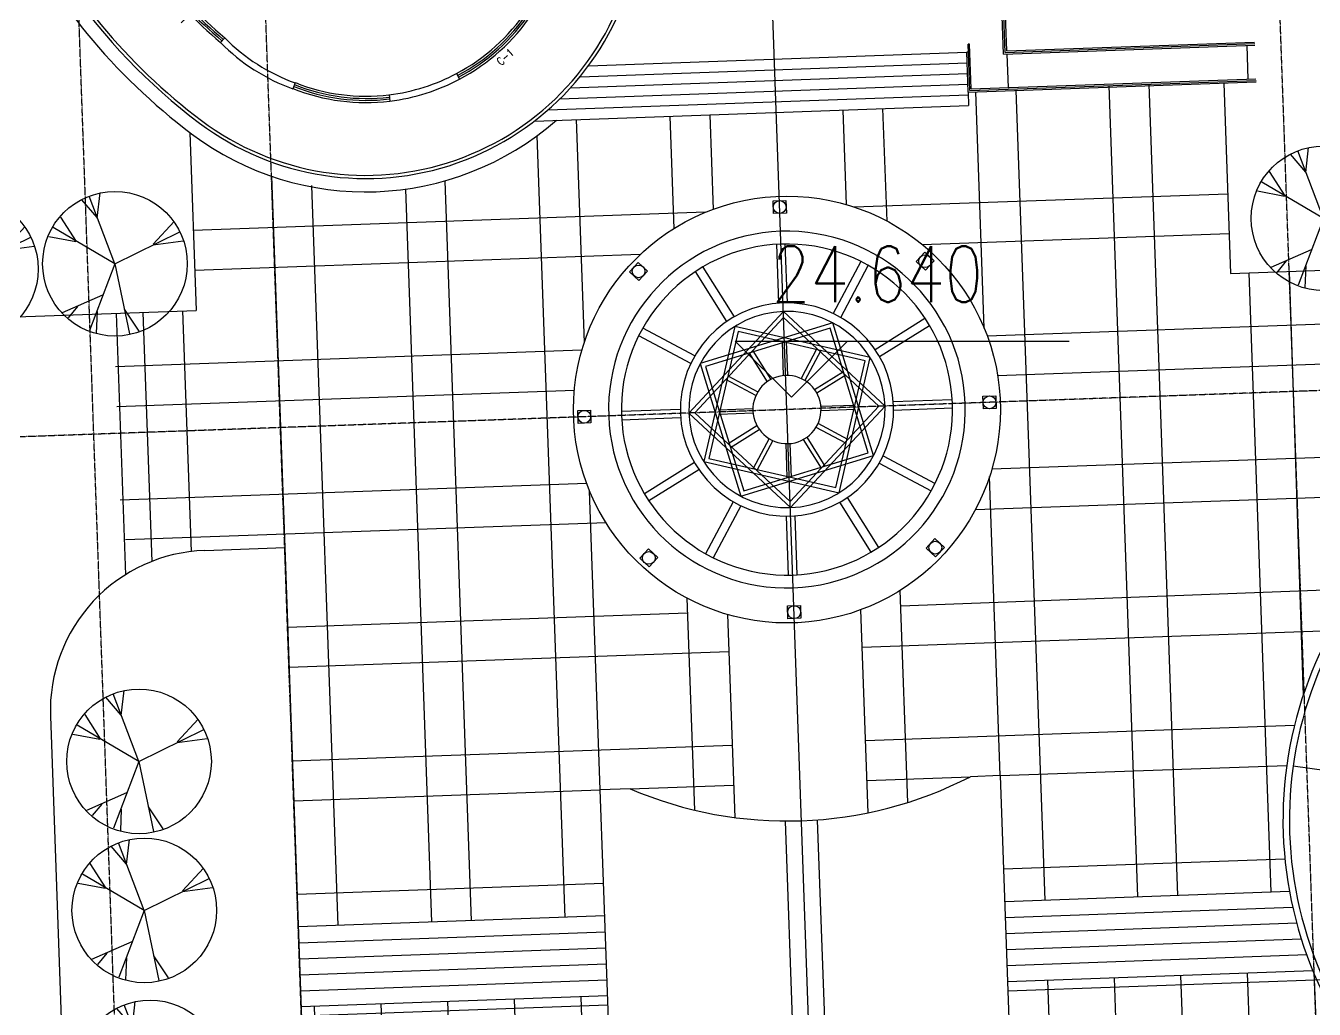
# Model space of a CAD drawing. Header units: millimetres. Extents: x 468001845 to 468595845, y 3387484553 to 3388325553.
# Drawn here: x 468219365 to 468267664, y 3388075774 to 3388112645 of the extents above; entities that cross this region are included whole.
import ezdxf
from ezdxf.enums import TextEntityAlignment as Align

# ---------------------------------------------------------------- set-up
doc = ezdxf.new("R2010")
doc.units = ezdxf.units.MM
for name, pattern in [('ACAD_ISO04W100', [30.5, 24, -3, 0.5, -3]), ('CENTER', [2, 1.25, -0.25, 0.25, -0.25]), ('CONTINOUS', [0])]:
    doc.linetypes.add(name, pattern=pattern)
for name, color, linetype in [('4', 4, 'Continuous'), ('AXIS', 3, 'Continuous'), ('F-树13', 114, 'Continuous'), ('GROUND', 2, 'Continuous'), ('H', 8, 'CONTINOUS'), ('N-ROAD', 4, 'Continuous'), ('PUB_DIM', 3, 'Continuous'), ('ROAD-XING', 1, 'CENTER'), ('WALL', 7, 'Continuous'), ('WINDOW', 4, 'Continuous'), ('细线', 4, 'Continuous'), ('细节135', 135, 'Continuous'), ('铺地', 41, 'Continuous')]:
    doc.layers.add(name, color=color, linetype=linetype)
doc.styles.add('_TXT', font='SIMPLEX.shx', dxfattribs={"width": 0.6})
doc.styles.add('DIM_FONT', font='SIMPLEX.shx', dxfattribs={"width": 0.8})
doc.styles.add('SIMPLEX', font='SIMPLEX.SHX')

# ---------------------------------------------------------------- blocks, each defined once
blk = doc.blocks.new('A$C73886351')
at = {"layer": 'F-树13'}
for p, q in [((3510, 7412), (3741, 8982)), ((3508, 7441), (2585, 8591)), ((4508, 4511), (3052, 8793)), ((2161, 6001), (1249, 7555)), ((4508, 4511), (737, 6917)), ((6945, 5646), (8296, 7028)), ((2126, 5970), (441, 6351)), ((4508, 4511), (8634, 6359)), ((6947, 5617), (8818, 5795)), ((4508, 4511), (2779, 398)), ((4508, 4511), (5271, 97)), ((3672, 2586), (1118, 1558)), ((2090, 1937), (1470, 1235)), ((4986, 1662), (5852, 250)), ((3294, 1583), (3196, 223))]:
    blk.add_line(p, q, dxfattribs=at)
blk.add_circle((4516, 4516), 4519, dxfattribs=at)
blk = doc.blocks.new('A$C21C77837')
at = {"layer": '4'}
blk.add_line((1700, 20875), (460, 21094), dxfattribs=at)
for radius in [14820, 14580]:
    blk.add_arc((14819, 18567), radius, 125, 215.0348, dxfattribs=at)
blk = doc.blocks.new('30816154755012')
for radius in [19347, 19263, 19191, 19107]:
    blk.add_arc((0, -19142), radius, 84.6281, 95.3719)
at = {"style": 'SIMPLEX', "flags": 9}
blk.add_attdef('A', text='', height=1, dxfattribs=at).set_placement((0, 0), align=Align.MIDDLE)
blk = doc.blocks.new('30816201219972')
for radius in [7516, 7432, 7360, 7276]:
    blk.add_arc((0, -7174), radius, 75.9144, 104.0856)
at = {"style": 'SIMPLEX', "flags": 9}
blk.add_attdef('A', text='', height=1, dxfattribs=at).set_placement((0, 0), align=Align.MIDDLE)
blk = doc.blocks.new('30816154945852')
for radius in [7203, 7119, 7359, 7275]:
    blk.add_arc((0, 7012), radius, 255.6026, 284.3974)
at = {"style": 'SIMPLEX', "flags": 9}
blk.add_attdef('A', text='', height=1, dxfattribs=at).set_placement((0, 0), align=Align.MIDDLE)
blk = doc.blocks.new('A$C5E1F3EB6')
at = {"layer": 'GROUND'}
for p, q in [((31073, 4159), (45260, 4159)), ((45320, 4159), (45260, 4159)), ((45260, 2659), (45260, 4159)), ((30740, 3759), (45260, 3759)), ((29959, 2959), (45260, 2959)), ((30371, 3359), (45260, 3359)), ((29497, 2559), (45260, 2559)), ((45260, 2659), (45260, 2159)), ((28974, 2159), (45260, 2159))]:
    blk.add_line(p, q, dxfattribs=at)
for centre, radius, start, end in [((30385, 19787), 22697, 203.5487, 231.0212), ((22943, 10590), 10866, 231.0212, 309.1117)]:
    blk.add_arc(centre, radius, start, end, dxfattribs=at)
at = {"layer": 'WALL'}
for p, q in [((46760, 4159), (46760, 6639)), ((17318, 5519), (17481, 5696)), ((20063, 3908), (19966, 3688)), ((26120, 4044), (26225, 3828)), ((46760, 4159), (56060, 4159)), ((23561, 3336), (23581, 3097)), ((45260, 2659), (56060, 2659))]:
    blk.add_line(p, q, dxfattribs=at)
for centre, radius, start, end in [((22667, 10426), 7259, 222.5351, 248.1553), ((22667, 10426), 7019, 222.3643, 248.2251), ((22943, 10590), 7276, 285.5203, 295.8869), ((22951, 10429), 7119, 274.9086, 285.8025), ((22943, 10590), 7516, 285.5248, 295.8869), ((22951, 10429), 7359, 274.9086, 285.7979)]:
    blk.add_arc(centre, radius, start, end, dxfattribs=at)
at = {"layer": '细线'}
for centre, radius, start, end in [((30385, 19787), 22197, 158.6191, 231.0212), ((30385, 19787), 22077, 203.9108, 231.0212), ((22943, 10590), 10366, 231.0212, 343.5744), ((22943, 10590), 10246, 231.0212, 343.3765)]:
    blk.add_arc(centre, radius, start, end, dxfattribs=at)
at = {"layer": '细节135'}
for p, q in [((46640, 4039), (46640, 6639)), ((46700, 4099), (46700, 6639)), ((45380, 4459), (45320, 4459)), ((45320, 2719), (45320, 4459)), ((45380, 2779), (45380, 4459)), ((46640, 4039), (56060, 4039)), ((46700, 4099), (56060, 4099)), ((46760, 4039), (46760, 2779)), ((55760, 4039), (55760, 2779)), ((45320, 2719), (56060, 2719)), ((45380, 2779), (56060, 2779))]:
    blk.add_line(p, q, dxfattribs=at)
at = {"layer": 'WINDOW'}
ref = blk.add_blockref('30816154755012', (16192, 6942), dxfattribs=dict(at, rotation=132.144255754))
ref.add_attrib('A', 'C-1', dxfattribs={"layer": '0', "height": 300, "rotation": 312.1443, "style": '_TXT', "width": 0.8, "flags": 8}).set_placement((15818, 6604), align=Align.MIDDLE)
ref = blk.add_blockref('30816201219972', (27552, 5092), dxfattribs=dict(at, rotation=219.972416049))
ref.add_attrib('A', 'C-1', dxfattribs={"layer": '0', "height": 300, "rotation": 39.9724, "style": '_TXT', "width": 0.8, "flags": 8}).set_placement((27964, 4600), align=Align.MIDDLE)
at = {"layer": 'WINDOW', "rotation": 350.511108026}
blk.add_blockref('30816154945852', (21795, 3513), dxfattribs=at)

msp = doc.modelspace()

# ---------------------------------------------------------------- hatches: boundary and pattern name
at = {"layer": 'H'}
h = msp.add_hatch(dxfattribs=at)
h.set_pattern_fill('NET', color=8, scale=20000, style=0)
h.set_pattern_definition([(92.04117, (469927320.3, 3387905881.5), (-2498.4137, -89.044), []), (182.04117, (469927320.3, 3387905881.5), (89.044, -2498.4137), [])])
h.paths.add_polyline_path([(468233837.2, 3387959333.2), (468233918.3, 3387957059.6), (468245411, 3387957469.2), (468245277.8, 3387961206), (468252586, 3387966721.3), (468252455.6, 3387970381.3), (468245147.4, 3387964866), (468243835.3, 3388001680.3), (468251143.5, 3388007195.6), (468251013, 3388010855.6), (468243704.8, 3388005340.3), (468242401.1, 3388041920.3), (468249709.3, 3388047435.7), (468249578.9, 3388051095.7), (468242270.7, 3388045580.3), (468241176.8, 3388076272.8), (468229684.1, 3388075863.2), (468230295, 3388058723.3), (468233562.6, 3387967039)])
h.paths.add_polyline_path([(468249578.9, 3388051095.7), (468249709.3, 3388047435.7), (468257017.5, 3388052951), (468258321.2, 3388016371), (468251013, 3388010855.6), (468251143.5, 3388007195.6), (468258451.7, 3388012711), (468259763.7, 3387975896.7), (468252455.6, 3387970381.3), (468252586, 3387966721.3), (468259894.2, 3387972236.7), (468260401.5, 3387958003.5), (468271116.7, 3387958385.4), (468270273.2, 3387982050.7), (468270078.2, 3387987522.1), (468279536.1, 3387994659.8), (468280494, 3387995382.7), (468279192.8, 3387997106.8), (468276319.3, 3387994938.2), (468275122, 3387994034.6), (468273248.3, 3387996517.4, -0.4144021), (468276144.5, 3388017281.8), (468276512.3, 3388017559.4), (468270735.5, 3388025214.1), (468270336.4, 3388024912.9), (468268384.6, 3388027499.1), (468278104.3, 3388034834.3), (468279062.2, 3388035557.2), (468277761, 3388037281.3), (468274887.5, 3388035112.7), (468273690.2, 3388034209.1), (468271816.5, 3388036691.9, -0.4144021), (468274712.7, 3388057456.3), (468275217.8, 3388057837.5), (468270872, 3388063596.1), (468270472.9, 3388063294.9), (468268521.2, 3388065881), (468276775.8, 3388072110.7), (468277733.6, 3388072833.5), (468276432.5, 3388074557.6), (468273558.9, 3388072389), (468272361.6, 3388071485.5), (468270487.9, 3388073968.2, -0.064037), (468268611.9, 3388077250.6), (468256167.3, 3388076807), (468256887.1, 3388056611)])

# ---------------------------------------------------------------- linework, layer by layer
msp.add_line((468255280.3, 3387891122.8), (468245660.4, 3388161040.6))
at = {"layer": 'N-ROAD'}
for p, q in [((468184371.1, 3388100494.7), (468225751.7, 3388101969.5)), ((468222754.1, 3388101862.6), (468223103.3, 3388092065.3)), ((468226072.3, 3388092975.2), (468229070.4, 3388093082)), ((468255892, 3388084531.9), (468254775.6, 3388084492.2)), ((468255892, 3388084531.9), (468256887.1, 3388056611)), ((468242017.8, 3388084037.5), (468240901.5, 3388083997.7)), ((468242270.7, 3388045580.3), (468240901.5, 3388083997.7)), ((468248994.2, 3388050654.5), (468247847.9, 3388082818.5)), ((468250163.5, 3388051536.9), (468249047.1, 3388082861.2)), ((468266736.9, 3388080185.6), (468256060.4, 3388079805.1)), ((468266859.3, 3388079589.6), (468256081.8, 3388079205.5)), ((468241069.9, 3388079270.9), (468229577.2, 3388078861.3)), ((468267007.2, 3388078994.5), (468256103.2, 3388078605.9)), ((468229598.6, 3388078261.6), (468241091.3, 3388078671.2)), ((468267181.5, 3388078400.3), (468256124.5, 3388078006.3)), ((468229620, 3388077662), (468241112.7, 3388078071.6)), ((468229641.3, 3388077062.4), (468241134, 3388077472)), ((468267382.9, 3388077807.1), (468256145.9, 3388077406.7)), ((468267612.6, 3388077214.9), (468256167.3, 3388076807)), ((468229662.7, 3388076462.8), (468241155.4, 3388076872.4))]:
    msp.add_line(p, q, dxfattribs=at)
msp.add_lwpolyline([(468241176.8, 3388076272.8), (468229684.1, 3388075863.2)], dxfattribs=at)
for centre, radius, start, end in [((468274276.8, 3388060015.4), 101500, 45.069301, 154.728082), ((468226286, 3388086979), 6000, 92.04117, 182.04118), ((468247913.2, 3388097830.4), 15000, 246.85694, 297.22541)]:
    msp.add_arc(centre, radius, start, end, dxfattribs=at)
at = {"layer": 'PUB_DIM'}
for p, q in [((468248063, 3388098716), (468245963, 3388100816)), ((468245963, 3388100816), (468250163, 3388100816)), ((468250163, 3388100816), (468248063, 3388098716)), ((468250163, 3388100816), (468258483, 3388100816))]:
    msp.add_line(p, q, dxfattribs=at)
at = {"layer": 'ROAD-XING', "linetype": 'ACAD_ISO04W100', "ltscale": 0.1}
for p, q in [((468274268.3, 3387891799.5), (468264648.3, 3388161717.3)), ((468229296.8, 3387890196.8), (468219676.9, 3388160114.5)), ((468236292.4, 3387890446.1), (468226672.5, 3388160363.9)), ((468274081.4, 3388099189.1), (468039889.4, 3388090842.4))]:
    msp.add_line(p, q, dxfattribs=at)
msp.add_arc((468274276.8, 3388060015.4), 105000, 272.041173, 160.145804, dxfattribs=at)
at = {"layer": '细线'}
for p, q in [((468264272.6, 3388110493.4), (468264527.1, 3388103351.4)), ((468225513.8, 3388108644.7), (468225751.7, 3388101969.5)), ((468264527.1, 3388103351.4), (468303882.1, 3388104754.1)), ((468229070.4, 3388093082), (468231064.8, 3388037123.5)), ((468220289.8, 3388086765.3), (468222295, 3388030505))]:
    msp.add_line(p, q, dxfattribs=at)
at = {"layer": '铺地', "color": 33}
for p, q in [((468261057.2, 3388079983.2), (468259973.2, 3388110400.2)), ((468262556.3, 3388080036.6), (468261472.2, 3388110453.6)), ((468255294.2, 3388101305.2), (468254978.5, 3388110162.2)), ((468256477.5, 3388110215.6), (468257559.5, 3388079858.6)), ((468245002.6, 3388109306.3), (468245129, 3388105761.4)), ((468250125.8, 3388105939.5), (468249999.5, 3388109484.4)), ((468251648.8, 3388105322.2), (468251498.5, 3388109537.8)), ((468240303.7, 3388100770.9), (468240005.8, 3388109128.2)), ((468243503.6, 3388109252.9), (468243653.8, 3388105037.3)), ((468238526.6, 3388108517.2), (468239570.9, 3388079217.4)), ((468228574.1, 3388107007), (468229070.4, 3388093082)), ((468231076.3, 3388078914.7), (468230087.6, 3388106655.3)), ((468233594.7, 3388106519.6), (468234574.1, 3388079039.4)), ((468236073.1, 3388079092.8), (468235084.4, 3388106833.4)), ((468250413.1, 3388105850.3), (468264420.3, 3388106349.5)), ((468244848.8, 3388105652), (468225644.9, 3388104967.6)), ((468252972.5, 3388104440.6), (468264473.7, 3388104850.5)), ((468242396.2, 3388104063.6), (468225698.3, 3388103468.5)), ((468266054.1, 3388080161.3), (468265226.7, 3388103376.4)), ((468266725.7, 3388103429.8), (468267246.5, 3388087535.4)), ((468223753, 3388101898.2), (468224085.8, 3388092561)), ((468225573.4, 3388092936.5), (468225252.1, 3388101951.7)), ((468255403.5, 3388101025), (468272893.3, 3388101648.3)), ((468240214.5, 3388100483.7), (468222724.8, 3388099860.3)), ((468255794.7, 3388099538), (468272946.7, 3388100149.3)), ((468239930.2, 3388098972.6), (468222778.2, 3388098361.3)), ((468255581.6, 3388096028.2), (468273071.3, 3388096651.5)), ((468240392.6, 3388095486.8), (468222902.9, 3388094863.5)), ((468255892, 3388084531.9), (468255492.5, 3388095740.9)), ((468240901.5, 3388083997.7), (468240502, 3388095206.7)), ((468254964.3, 3388094505.2), (468272981.5, 3388095147.4)), ((468241116.7, 3388094011.7), (468223099.6, 3388093369.6)), ((468252425.6, 3388083525.2), (468252142.3, 3388091474.6)), ((468252162.7, 3388090903.2), (468269298.8, 3388091545.8)), ((468244147.4, 3388091189.6), (468244430.7, 3388083240.2)), ((468244167.7, 3388090618.2), (468229177.3, 3388090083.9)), ((468245670.3, 3388090572.4), (468245941.6, 3388082960.5)), ((468250938.4, 3388083138.6), (468250667.2, 3388090750.4)), ((468250717, 3388089350.7), (468268309.1, 3388089977.7)), ((468245720.2, 3388089172.6), (468229230.7, 3388088584.9)), ((468250841.7, 3388085852.9), (468266925.7, 3388086426.1)), ((468229355.3, 3388085087.1), (468245844.9, 3388085674.8)), ((468255892, 3388084531.9), (468266634.3, 3388084915.2)), ((468250895.1, 3388084353.8), (468254775.6, 3388084492.2)), ((468229408.8, 3388083588.1), (468240901.5, 3388083997.7)), ((468242017.8, 3388084037.5), (468245898.3, 3388084175.8)), ((468256016.6, 3388081034.2), (468266564, 3388081410.1)), ((468229533.4, 3388080090.3), (468241026.1, 3388080499.9))]:
    msp.add_line(p, q, dxfattribs=at)
at = {"layer": '铺地', "color": 23}
for p, q in [((468247595.9, 3388102242.9), (468247517.2, 3388104450.6)), ((468247915.7, 3388102254.3), (468247837, 3388104462)), ((468244742.1, 3388103600), (468245914.1, 3388101727.4)), ((468244742.1, 3388103600), (468245914.1, 3388101727.4)), ((468250665.6, 3388103811.1), (468249629.8, 3388101859.8)), ((468249912.5, 3388101709.8), (468250948.2, 3388103661.1)), ((468245642.9, 3388101557.6), (468244470.9, 3388103430.2)), ((468251199.8, 3388100511.1), (468253072.4, 3388101683.1)), ((468244444.2, 3388100270.3), (468242492.9, 3388101306.1)), ((468251369.5, 3388100239.9), (468253242.2, 3388101411.9)), ((468244294.2, 3388099987.7), (468242342.9, 3388101023.4)), ((468247772.7, 3388099528.2), (468247727.3, 3388100800)), ((468247932.6, 3388099533.9), (468247887.2, 3388100805.7)), ((468246478.2, 3388100373.8), (468247153.4, 3388099295)), ((468246613.8, 3388100458.7), (468247289, 3388099379.9)), ((468249022.3, 3388100544.5), (468248425.6, 3388099420.4)), ((468249163.6, 3388100469.5), (468248566.9, 3388099345.4)), ((468250016, 3388099675.8), (468248937.2, 3388099000.6)), ((468246733.6, 3388098783.4), (468245609.4, 3388099380.1)), ((468246733.6, 3388098783.4), (468245609.4, 3388099380.1)), ((468245684.5, 3388099521.4), (468246808.6, 3388098924.8)), ((468250100.8, 3388099540.2), (468249022, 3388098865)), ((468241692, 3388098194.8), (468243899.7, 3388098273.5)), ((468245348.3, 3388098245.1), (468246620.1, 3388098290.4)), ((468249170.3, 3388098381.3), (468250442.2, 3388098426.6)), ((468249176, 3388098221.4), (468250447.9, 3388098266.7)), ((468251885, 3388098558.1), (468254092.8, 3388098636.8)), ((468251896.4, 3388098238.3), (468254104.2, 3388098317)), ((468241703.4, 3388097875), (468243911.1, 3388097953.7)), ((468245354, 3388098085.2), (468246625.8, 3388098130.5)), ((468250186.7, 3388097131.7), (468249062.6, 3388097728.4)), ((468246774.1, 3388097646.8), (468245695.3, 3388096971.6)), ((468246774.1, 3388097646.8), (468245695.3, 3388096971.6)), ((468245780.2, 3388096836), (468246859, 3388097511.2)), ((468250111.7, 3388096990.4), (468248987.5, 3388097587.1)), ((468247229.2, 3388097166.5), (468246632.5, 3388096042.3)), ((468247370.5, 3388097091.4), (468246773.9, 3388095967.3)), ((468247908.9, 3388095706.1), (468247863.6, 3388096978)), ((468248068.8, 3388095711.8), (468248023.5, 3388096983.7)), ((468248507.2, 3388097131.9), (468249182.3, 3388096053.1)), ((468248642.8, 3388097216.8), (468249318, 3388096138)), ((468244426.6, 3388096272), (468242554, 3388095100)), ((468251502, 3388096524.2), (468253453.3, 3388095488.4)), ((468244596.4, 3388096000.7), (468242723.7, 3388094828.7)), ((468251352, 3388096241.5), (468253303.2, 3388095205.8)), ((468250153.3, 3388094954.2), (468251325.3, 3388093081.6)), ((468245883.6, 3388094802), (468244847.9, 3388092850.7)), ((468246166.3, 3388094652), (468245130.6, 3388092700.7)), ((468251054, 3388092911.8), (468249882, 3388094784.4)), ((468247959.2, 3388092049.8), (468247880.5, 3388094257.6)), ((468248278.9, 3388092061.2), (468248200.3, 3388094269))]:
    msp.add_line(p, q, dxfattribs=at)
at = {"layer": '铺地', "color": 7}
for points in [[(468247379, 3388106082.4), (468247858.7, 3388106099.5), (468247875.8, 3388105619.8), (468247396.1, 3388105602.7)], [(468247379, 3388106082.4), (468247858.7, 3388106099.5), (468247875.8, 3388105619.8), (468247396.1, 3388105602.7)], [(468252738.1, 3388103805.8), (468253065.2, 3388104157.1), (468253416.5, 3388103830), (468253089.3, 3388103478.7)], [(468252738.1, 3388103805.8), (468253065.2, 3388104157.1), (468253416.5, 3388103830), (468253089.3, 3388103478.7)], [(468241996.9, 3388103423), (468242324, 3388103774.3), (468242675.3, 3388103447.2), (468242348.1, 3388103095.9)], [(468241996.9, 3388103423), (468242324, 3388103774.3), (468242675.3, 3388103447.2), (468242348.1, 3388103095.9)], [(468255244.8, 3388098757.9), (468255724.5, 3388098775), (468255741.6, 3388098295.3), (468255261.9, 3388098278.2)], [(468255244.8, 3388098757.9), (468255724.5, 3388098775), (468255741.6, 3388098295.3), (468255261.9, 3388098278.2)], [(468240054.5, 3388098216.5), (468240534.2, 3388098233.6), (468240551.3, 3388097753.9), (468240071.6, 3388097736.8)], [(468240054.5, 3388098216.5), (468240534.2, 3388098233.6), (468240551.3, 3388097753.9), (468240071.6, 3388097736.8)], [(468253120.9, 3388093064.6), (468253448, 3388093415.9), (468253799.3, 3388093088.8), (468253472.2, 3388092737.5)], [(468253120.9, 3388093064.6), (468253448, 3388093415.9), (468253799.3, 3388093088.8), (468253472.2, 3388092737.5)], [(468242379.7, 3388092681.8), (468242706.8, 3388093033.1), (468243058.1, 3388092706), (468242731, 3388092354.7)], [(468242379.7, 3388092681.8), (468242706.8, 3388093033.1), (468243058.1, 3388092706), (468242731, 3388092354.7)], [(468247920.4, 3388090892), (468248400.1, 3388090909.1), (468248417.2, 3388090429.4), (468247937.5, 3388090412.3)], [(468247920.4, 3388090892), (468248400.1, 3388090909.1), (468248417.2, 3388090429.4), (468247937.5, 3388090412.3)]]:
    msp.add_lwpolyline(points, close=True, dxfattribs=at)
at = {"layer": '铺地', "color": 23, "flags": 128}
for points in [[(468247767.1, 3388101932), (468244222, 3388098124.9), (468248029.1, 3388094579.9), (468251574.1, 3388098386.9), (468247767.1, 3388101932)], [(468247767.1, 3388101932), (468244222, 3388098124.9), (468248029.1, 3388094579.9), (468251574.1, 3388098386.9), (468247767.1, 3388101932)], [(468244649, 3388099980.5), (468246173.5, 3388095006.8), (468251147.1, 3388096531.4), (468249622.6, 3388101505), (468244649, 3388099980.5)], [(468244649, 3388099980.5), (468246173.5, 3388095006.8), (468251147.1, 3388096531.4), (468249622.6, 3388101505), (468244649, 3388099980.5)], [(468245946.6, 3388101374), (468244780, 3388096304.4), (468249849.6, 3388095137.9), (468251016.1, 3388100207.4), (468245946.6, 3388101374)], [(468245946.6, 3388101374), (468244780, 3388096304.4), (468249849.6, 3388095137.9), (468251016.1, 3388100207.4), (468245946.6, 3388101374)]]:
    msp.add_lwpolyline(points, dxfattribs=at)
for points in [[(468247775.1, 3388101705.9), (468244448.1, 3388098133), (468248021, 3388094806), (468251348, 3388098378.9)], [(468247775.1, 3388101705.9), (468244448.1, 3388098133), (468248021, 3388094806), (468251348, 3388098378.9)], [(468244848.9, 3388099874.4), (468246279.6, 3388095206.7), (468250947.3, 3388096637.4), (468249516.5, 3388101305.1)], [(468244848.9, 3388099874.4), (468246279.6, 3388095206.7), (468250947.3, 3388096637.4), (468249516.5, 3388101305.1)], [(468246066.6, 3388101182.2), (468244971.8, 3388096424.5), (468249729.5, 3388095329.7), (468250824.3, 3388100087.4)], [(468246066.6, 3388101182.2), (468244971.8, 3388096424.5), (468249729.5, 3388095329.7), (468250824.3, 3388100087.4)]]:
    msp.add_lwpolyline(points, close=True, dxfattribs=at)
at = {"layer": '铺地', "color": 33}
msp.add_circle((468247898.1, 3388098255.9), 8000, dxfattribs=at)
at = {"layer": '铺地', "color": 7}
for centre in [(468247627.4, 3388105851.1), (468253077.3, 3388103817.9), (468242336.1, 3388103435.1), (468255493.2, 3388098526.6), (468240302.9, 3388097985.2), (468240302.9, 3388097985.2), (468242718.9, 3388092693.9), (468253460.1, 3388093076.7), (468248168.8, 3388090660.7)]:
    msp.add_circle(centre, 240, dxfattribs=at)
at = {"layer": '铺地', "color": 23}
for radius, start, end in [(6686.4, 2.04118, 182.04118), (6686.4, 2.04118, 182.04118), (6206.4, 2.04118, 182.04118), (6206.4, 2.04118, 182.04118), (3998.4, 2.04118, 182.04118), (3998.4, 2.04118, 182.04118), (3678.4, 2.04118, 182.04118), (3678.4, 2.04118, 182.04118), (1278.4, 2.04118, 182.04118), (1278.4, 2.04118, 182.04118), (6686.4, 182.04118, 2.04118), (6686.4, 182.04118, 2.04118), (6206.4, 182.04118, 2.04118), (6206.4, 182.04118, 2.04118), (3998.4, 182.04118, 2.04118), (3998.4, 182.04118, 2.04118), (3678.4, 182.04118, 2.04118), (3678.4, 182.04118, 2.04118), (1278.4, 182.04118, 2.04118), (1278.4, 182.04118, 2.04118)]:
    msp.add_arc((468247898.1, 3388098255.9), radius, start, end, dxfattribs=at)

# ---------------------------------------------------------------- block references
at = {"rotation": 2.041173452214707}
msp.add_blockref('A$C5E1F3EB6', (468209554.2, 3388105882.9), dxfattribs=at)
at = {"layer": 'AXIS', "rotation": 2.041173454882488}
msp.add_blockref('A$C21C77837', (468267164, 3388063784.7), dxfattribs=at)
at = {"layer": 'F-树13', "xscale": 0.6000000000000001, "yscale": 0.6000000000000001, "zscale": 0.6000000000000001, "rotation": 2.041173454315652}
for p in [(468265403.4, 3388102619.9), (468220097.1, 3388100918.1), (468214509.7, 3388100719), (468220998.2, 3388082260.8), (468221197.3, 3388076675), (468221413.8, 3388070600.8)]:
    msp.add_blockref('A$C73886351', p, dxfattribs=at)

# ---------------------------------------------------------------- texts
at = {"layer": 'PUB_DIM', "style": 'DIM_FONT', "width": 0.8}
msp.add_text('24.640', height=2100, dxfattribs=at).set_placement((468255249, 3388102286), align=Align.RIGHT)

doc.saveas('drawing.dxf')
